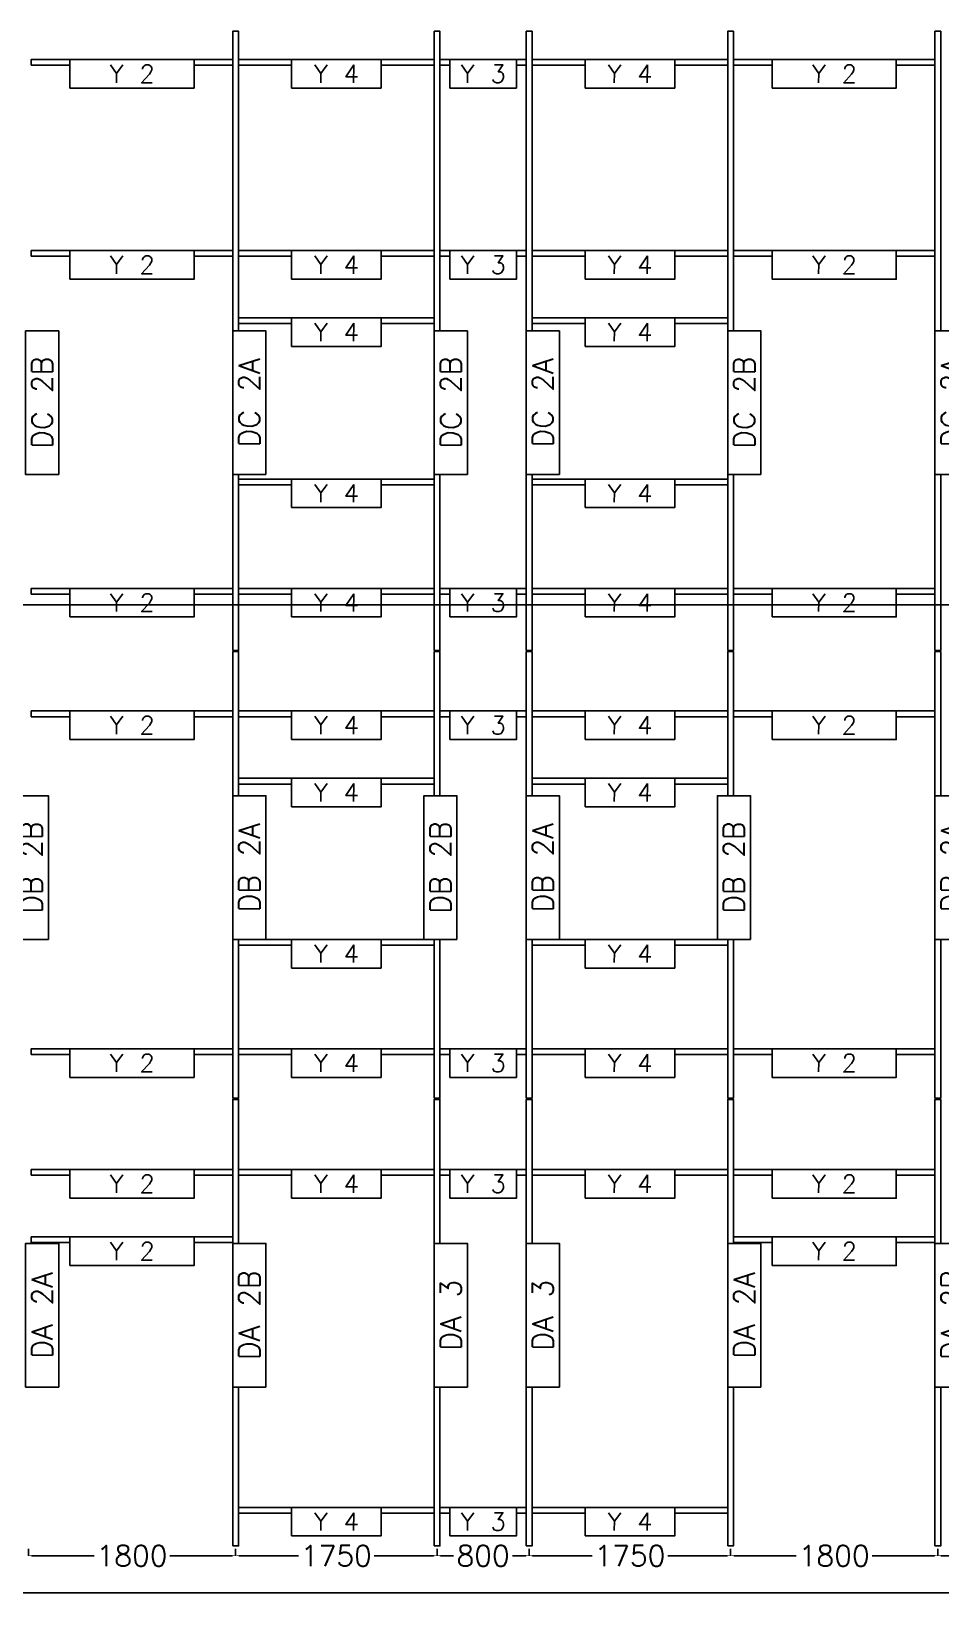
# Model space of a CAD drawing. Header units: millimetres. Extents: x -33420 to 34864, y -1491 to 37154.
# Drawn here: x -10519 to -2619, y 5945 to 19546 of the extents above; entities that cross this region are included whole.
import ezdxf

# ---------------------------------------------------------------- set-up
doc = ezdxf.new("R2010")
doc.units = ezdxf.units.MM
doc.layers.add('- ÖLÇÜ', color=7, linetype='Continuous', lineweight=9)
for name, color, linetype in [('--- KODLAMA', 7, 'Continuous'), ('--- PROF. DÜŞEY', 7, 'Continuous'), ('--- PROF. YATAY', 7, 'Continuous')]:
    doc.layers.add(name, color=color, linetype=linetype)
doc.styles.add('RomanS', font='romans.shx')
doc.styles.add('STL', font='txt.shx', dxfattribs={"oblique": 1})
doc.dimstyles.new('KOMP-ÖLÇÜ', dxfattribs={"dimtxt": 50, "dimasz": 30, "dimexe": 0.18, "dimexo": 25, "dimgap": 25, "dimtad": 0, "dimdec": 0, "dimzin": 0, "dimdsep": 46, "dimtxsty": 'RomanS', "dimcen": 0.09, "dimclrt": 256, "dimadec": 0, "dimazin": 0, "dimtfac": 1, "dimtdec": 0, "dimtofl": 0, "dimtmove": 0, "dimatfit": 3, "dimfxl": 1, "dimtolj": 1, "dimtzin": 0, "dimarcsym": 0})

# ---------------------------------------------------------------- blocks, each defined once
blk = doc.blocks.new('*D30')
at = {"layer": '- ÖLÇÜ', "color": 0, "linetype": 'Continuous', "lineweight": -2, "transparency": 16777216}
for p, q in [((-10544, 6361), (-10544, 6300)), ((-10514, 6301), (-9973, 6301)), ((-8774, 6301), (-9315, 6301)), ((-8744, 6361), (-8744, 6300))]:
    blk.add_line(p, q, dxfattribs=at)
at = {"layer": '- ÖLÇÜ', "color": 0, "linetype": 'Continuous', "transparency": 16777216}
for points in [[(-10514, 6306), (-10514, 6296), (-10544, 6301)], [(-8774, 6306), (-8774, 6296), (-8744, 6301)]]:
    blk.add_solid(points, dxfattribs=at)
at = {"layer": 'Defpoints', "color": 0, "linetype": 'Continuous', "transparency": 16777216}
for p in [(-10544, 6386), (-8744, 6386), (-8744, 6301)]:
    blk.add_point(p, dxfattribs=at)
at = {"layer": '- ÖLÇÜ', "linetype": 'Continuous', "transparency": 16777216, "insert": (-9644, 6301), "char_height": 180, "attachment_point": 5, "style": 'RomanS'}
blk.add_mtext('\\A1;1800', dxfattribs=at)
blk = doc.blocks.new('*D31')
at = {"layer": '- ÖLÇÜ', "color": 0, "linetype": 'Continuous', "lineweight": -2, "transparency": 16777216}
for p, q in [((-8744, 6361), (-8744, 6300)), ((-8714, 6301), (-8198, 6301)), ((-7024, 6301), (-7540, 6301)), ((-6994, 6361), (-6994, 6300))]:
    blk.add_line(p, q, dxfattribs=at)
at = {"layer": '- ÖLÇÜ', "color": 0, "linetype": 'Continuous', "transparency": 16777216}
for points in [[(-8714, 6306), (-8714, 6296), (-8744, 6301)], [(-7024, 6306), (-7024, 6296), (-6994, 6301)]]:
    blk.add_solid(points, dxfattribs=at)
at = {"layer": 'Defpoints', "color": 0, "linetype": 'Continuous', "transparency": 16777216}
for p in [(-8744, 6386), (-6994, 6386), (-6994, 6301)]:
    blk.add_point(p, dxfattribs=at)
at = {"layer": '- ÖLÇÜ', "linetype": 'Continuous', "transparency": 16777216, "insert": (-7869, 6301), "char_height": 180, "attachment_point": 5, "style": 'RomanS'}
blk.add_mtext('\\A1;1750', dxfattribs=at)
blk = doc.blocks.new('*D32')
at = {"layer": '- ÖLÇÜ', "color": 0, "linetype": 'Continuous', "lineweight": -2, "transparency": 16777216}
for p, q in [((-6994, 6361), (-6994, 6300)), ((-6964, 6301), (-6850, 6301)), ((-6224, 6301), (-6338, 6301)), ((-6194, 6361), (-6194, 6300))]:
    blk.add_line(p, q, dxfattribs=at)
at = {"layer": '- ÖLÇÜ', "color": 0, "linetype": 'Continuous', "transparency": 16777216}
for points in [[(-6964, 6306), (-6964, 6296), (-6994, 6301)], [(-6224, 6306), (-6224, 6296), (-6194, 6301)]]:
    blk.add_solid(points, dxfattribs=at)
at = {"layer": 'Defpoints', "color": 0, "linetype": 'Continuous', "transparency": 16777216}
for p in [(-6994, 6386), (-6194, 6386), (-6194, 6301)]:
    blk.add_point(p, dxfattribs=at)
at = {"layer": '- ÖLÇÜ', "linetype": 'Continuous', "transparency": 16777216, "insert": (-6594, 6301), "char_height": 180, "attachment_point": 5, "style": 'RomanS'}
blk.add_mtext('\\A1;800', dxfattribs=at)
blk = doc.blocks.new('*D33')
at = {"layer": '- ÖLÇÜ', "color": 0, "linetype": 'Continuous', "lineweight": -2, "transparency": 16777216}
for p, q in [((-6194, 6361), (-6194, 6300)), ((-6164, 6301), (-5648, 6301)), ((-4474, 6301), (-4990, 6301)), ((-4444, 6361), (-4444, 6300))]:
    blk.add_line(p, q, dxfattribs=at)
at = {"layer": '- ÖLÇÜ', "color": 0, "linetype": 'Continuous', "transparency": 16777216}
for points in [[(-6164, 6306), (-6164, 6296), (-6194, 6301)], [(-4474, 6306), (-4474, 6296), (-4444, 6301)]]:
    blk.add_solid(points, dxfattribs=at)
at = {"layer": 'Defpoints', "color": 0, "linetype": 'Continuous', "transparency": 16777216}
for p in [(-6194, 6386), (-4444, 6386), (-4444, 6301)]:
    blk.add_point(p, dxfattribs=at)
at = {"layer": '- ÖLÇÜ', "linetype": 'Continuous', "transparency": 16777216, "insert": (-5319, 6301), "char_height": 180, "attachment_point": 5, "style": 'RomanS'}
blk.add_mtext('\\A1;1750', dxfattribs=at)
blk = doc.blocks.new('*D34')
at = {"layer": '- ÖLÇÜ', "color": 0, "linetype": 'Continuous', "lineweight": -2, "transparency": 16777216}
for p, q in [((-4444, 6361), (-4444, 6300)), ((-4414, 6301), (-3873, 6301)), ((-2674, 6301), (-3215, 6301)), ((-2644, 6361), (-2644, 6300))]:
    blk.add_line(p, q, dxfattribs=at)
at = {"layer": '- ÖLÇÜ', "color": 0, "linetype": 'Continuous', "transparency": 16777216}
for points in [[(-4414, 6306), (-4414, 6296), (-4444, 6301)], [(-2674, 6306), (-2674, 6296), (-2644, 6301)]]:
    blk.add_solid(points, dxfattribs=at)
at = {"layer": 'Defpoints', "color": 0, "linetype": 'Continuous', "transparency": 16777216}
for p in [(-4444, 6386), (-2644, 6386), (-2644, 6301)]:
    blk.add_point(p, dxfattribs=at)
at = {"layer": '- ÖLÇÜ', "linetype": 'Continuous', "transparency": 16777216, "insert": (-3544, 6301), "char_height": 180, "attachment_point": 5, "style": 'RomanS'}
blk.add_mtext('\\A1;1800', dxfattribs=at)
blk = doc.blocks.new('*D35')
at = {"layer": '- ÖLÇÜ', "color": 0, "linetype": 'Continuous', "lineweight": -2, "transparency": 16777216}
for p, q in [((-2644, 6361), (-2644, 6300)), ((-2614, 6301), (-2098, 6301)), ((-924, 6301), (-1440, 6301)), ((-894, 6361), (-894, 6300))]:
    blk.add_line(p, q, dxfattribs=at)
at = {"layer": '- ÖLÇÜ', "color": 0, "linetype": 'Continuous', "transparency": 16777216}
for points in [[(-2614, 6306), (-2614, 6296), (-2644, 6301)], [(-924, 6306), (-924, 6296), (-894, 6301)]]:
    blk.add_solid(points, dxfattribs=at)
at = {"layer": 'Defpoints', "color": 0, "linetype": 'Continuous', "transparency": 16777216}
for p in [(-2644, 6386), (-894, 6386), (-894, 6301)]:
    blk.add_point(p, dxfattribs=at)
at = {"layer": '- ÖLÇÜ', "linetype": 'Continuous', "transparency": 16777216, "insert": (-1769, 6301), "char_height": 180, "attachment_point": 5, "style": 'RomanS'}
blk.add_mtext('\\A1;1750', dxfattribs=at)
blk = doc.blocks.new('*D286')
at = {"layer": '- ÖLÇÜ', "color": 0, "linetype": 'Continuous', "lineweight": -2, "transparency": 16777216}
for p, q in [((-18189, 14181), (-18189, 14564)), ((-18159, 14564), (2384, 14564)), ((23201, 14564), (2658, 14564)), ((23231, 14181), (23231, 14564))]:
    blk.add_line(p, q, dxfattribs=at)
at = {"layer": '- ÖLÇÜ', "color": 0, "linetype": 'Continuous', "transparency": 16777216}
for points in [[(-18159, 14569), (-18159, 14559), (-18189, 14564)], [(23201, 14569), (23201, 14559), (23231, 14564)]]:
    blk.add_solid(points, dxfattribs=at)
at = {"layer": 'Defpoints', "color": 0, "linetype": 'Continuous', "transparency": 16777216}
for p in [(23231, 14564), (-18189, 14156), (23231, 14156)]:
    blk.add_point(p, dxfattribs=at)
at = {"layer": '- ÖLÇÜ', "linetype": 'Continuous', "transparency": 16777216, "insert": (2521, 14564), "char_height": 50, "attachment_point": 5, "style": 'RomanS'}
blk.add_mtext('\\A1;41420', dxfattribs=at)
blk = doc.blocks.new('*D292')
at = {"layer": '- ÖLÇÜ', "color": 0, "linetype": 'Continuous', "lineweight": -2, "transparency": 16777216}
for p, q in [((-18239, 6361), (-18239, 5978)), ((23231, 6361), (23231, 5978)), ((-18209, 5978), (2359, 5978)), ((23201, 5978), (2633, 5978))]:
    blk.add_line(p, q, dxfattribs=at)
at = {"layer": '- ÖLÇÜ', "color": 0, "linetype": 'Continuous', "transparency": 16777216}
for points in [[(-18209, 5983), (-18209, 5973), (-18239, 5978)], [(23201, 5983), (23201, 5973), (23231, 5978)]]:
    blk.add_solid(points, dxfattribs=at)
at = {"layer": 'Defpoints', "color": 0, "linetype": 'Continuous', "transparency": 16777216}
for p in [(-18239, 6386), (23231, 6386), (23231, 5978)]:
    blk.add_point(p, dxfattribs=at)
at = {"layer": '- ÖLÇÜ', "linetype": 'Continuous', "transparency": 16777216, "insert": (2496, 5978), "char_height": 50, "attachment_point": 5, "style": 'RomanS'}
blk.add_mtext('\\A1;41470', dxfattribs=at)

msp = doc.modelspace()

# ---------------------------------------------------------------- linework, layer by layer
at = {"layer": '--- PROF. DÜŞEY', "linetype": 'Continuous'}
for points in [[(-8768.94, 14166.15), (-8718.94, 14166.15), (-8718.94, 19546.15), (-8768.94, 19546.15)], [(-7018.94, 14166.15), (-6968.94, 14166.15), (-6968.94, 19546.15), (-7018.94, 19546.15)], [(-6218.94, 14166.15), (-6168.94, 14166.15), (-6168.94, 19546.15), (-6218.94, 19546.15)], [(-4468.94, 14166.15), (-4418.94, 14166.15), (-4418.94, 19546.15), (-4468.94, 19546.15)], [(-2668.94, 14166.15), (-2618.94, 14166.15), (-2618.94, 19546.15), (-2668.94, 19546.15)], [(-8768.94, 10276.15), (-8718.94, 10276.15), (-8718.94, 14156.15), (-8768.94, 14156.15)], [(-7018.94, 10276.15), (-6968.94, 10276.15), (-6968.94, 14156.15), (-7018.94, 14156.15)], [(-6218.94, 10276.15), (-6168.94, 10276.15), (-6168.94, 14156.15), (-6218.94, 14156.15)], [(-4468.94, 10276.15), (-4418.94, 10276.15), (-4418.94, 14156.15), (-4468.94, 14156.15)], [(-2668.94, 10276.15), (-2618.94, 10276.15), (-2618.94, 14156.15), (-2668.94, 14156.15)], [(-8768.94, 6386.15), (-8718.94, 6386.15), (-8718.94, 10266.15), (-8768.94, 10266.15)], [(-7018.94, 6386.15), (-6968.94, 6386.15), (-6968.94, 10266.15), (-7018.94, 10266.15)], [(-6218.94, 6386.15), (-6168.94, 6386.15), (-6168.94, 10266.15), (-6218.94, 10266.15)], [(-4468.94, 6386.15), (-4418.94, 6386.15), (-4418.94, 10266.15), (-4468.94, 10266.15)], [(-2668.94, 6386.15), (-2618.94, 6386.15), (-2618.94, 10266.15), (-2668.94, 10266.15)]]:
    msp.add_lwpolyline(points, close=True, dxfattribs=at)
at = {"layer": '--- PROF. YATAY', "linetype": 'Continuous'}
for points in [[(-10518.94, 19251.2), (-8768.94, 19251.2), (-8768.94, 19301.2), (-10518.94, 19301.2)], [(-8718.94, 19251.2), (-7018.94, 19251.2), (-7018.94, 19301.2), (-8718.94, 19301.2)], [(-6968.94, 19251.2), (-6218.94, 19251.2), (-6218.94, 19301.2), (-6968.94, 19301.2)], [(-6168.94, 19251.2), (-4468.94, 19251.2), (-4468.94, 19301.2), (-6168.94, 19301.2)], [(-4418.94, 19251.2), (-2668.94, 19251.2), (-2668.94, 19301.2), (-4418.94, 19301.2)], [(-10518.94, 17591.2), (-8768.94, 17591.2), (-8768.94, 17641.2), (-10518.94, 17641.2)], [(-8718.94, 17591.2), (-7018.94, 17591.2), (-7018.94, 17641.2), (-8718.94, 17641.2)], [(-6968.94, 17591.2), (-6218.94, 17591.2), (-6218.94, 17641.2), (-6968.94, 17641.2)], [(-6168.94, 17591.2), (-4468.94, 17591.2), (-4468.94, 17641.2), (-6168.94, 17641.2)], [(-4418.94, 17591.2), (-2668.94, 17591.2), (-2668.94, 17641.2), (-4418.94, 17641.2)], [(-8718.94, 17006.2), (-7018.94, 17006.2), (-7018.94, 17056.2), (-8718.94, 17056.2)], [(-6168.94, 17006.2), (-4468.94, 17006.2), (-4468.94, 17056.2), (-6168.94, 17056.2)], [(-8718.94, 15606.2), (-7018.94, 15606.2), (-7018.94, 15656.2), (-8718.94, 15656.2)], [(-6168.94, 15606.2), (-4468.94, 15606.2), (-4468.94, 15656.2), (-6168.94, 15656.2)], [(-10518.94, 14656.25), (-8768.94, 14656.25), (-8768.94, 14706.25), (-10518.94, 14706.25)], [(-8718.94, 14656.25), (-7018.94, 14656.25), (-7018.94, 14706.25), (-8718.94, 14706.25)], [(-6968.94, 14656.25), (-6218.94, 14656.25), (-6218.94, 14706.25), (-6968.94, 14706.25)], [(-6168.94, 14656.25), (-4468.94, 14656.25), (-4468.94, 14706.25), (-6168.94, 14706.25)], [(-4418.94, 14656.25), (-2668.94, 14656.25), (-2668.94, 14706.25), (-4418.94, 14706.25)], [(-10518.94, 13591.2), (-8768.94, 13591.2), (-8768.94, 13641.2), (-10518.94, 13641.2)], [(-8718.94, 13591.2), (-7018.94, 13591.2), (-7018.94, 13641.2), (-8718.94, 13641.2)], [(-6968.94, 13591.2), (-6218.94, 13591.2), (-6218.94, 13641.2), (-6968.94, 13641.2)], [(-6168.94, 13591.2), (-4468.94, 13591.2), (-4468.94, 13641.2), (-6168.94, 13641.2)], [(-4418.94, 13591.2), (-2668.94, 13591.2), (-2668.94, 13641.2), (-4418.94, 13641.2)], [(-8718.94, 13006.2), (-7018.94, 13006.2), (-7018.94, 13056.2), (-8718.94, 13056.2)], [(-6168.94, 13006.2), (-4468.94, 13006.2), (-4468.94, 13056.2), (-6168.94, 13056.2)], [(-8718.94, 11606.2), (-7018.94, 11606.2), (-7018.94, 11656.2), (-8718.94, 11656.2)], [(-6168.94, 11606.2), (-4468.94, 11606.2), (-4468.94, 11656.2), (-6168.94, 11656.2)], [(-10518.94, 10656.25), (-8768.94, 10656.25), (-8768.94, 10706.25), (-10518.94, 10706.25)], [(-8718.94, 10656.25), (-7018.94, 10656.25), (-7018.94, 10706.25), (-8718.94, 10706.25)], [(-6968.94, 10656.25), (-6218.94, 10656.25), (-6218.94, 10706.25), (-6968.94, 10706.25)], [(-6168.94, 10656.25), (-4468.94, 10656.25), (-4468.94, 10706.25), (-6168.94, 10706.25)], [(-4418.94, 10656.25), (-2668.94, 10656.25), (-2668.94, 10706.25), (-4418.94, 10706.25)], [(-10518.94, 9606.2), (-8768.94, 9606.2), (-8768.94, 9656.2), (-10518.94, 9656.2)], [(-8718.94, 9606.2), (-7018.94, 9606.2), (-7018.94, 9656.2), (-8718.94, 9656.2)], [(-6968.94, 9606.2), (-6218.94, 9606.2), (-6218.94, 9656.2), (-6968.94, 9656.2)], [(-6168.94, 9606.2), (-4468.94, 9606.2), (-4468.94, 9656.2), (-6168.94, 9656.2)], [(-4418.94, 9606.2), (-2668.94, 9606.2), (-2668.94, 9656.2), (-4418.94, 9656.2)], [(-10518.94, 9021.2), (-8768.94, 9021.2), (-8768.94, 9071.2), (-10518.94, 9071.2)], [(-4418.94, 9021.2), (-2668.94, 9021.2), (-2668.94, 9071.2), (-4418.94, 9071.2)], [(-8718.94, 6671.2), (-7018.94, 6671.2), (-7018.94, 6721.2), (-8718.94, 6721.2)], [(-6968.94, 6671.2), (-6218.94, 6671.2), (-6218.94, 6721.2), (-6968.94, 6721.2)], [(-6168.94, 6671.2), (-4468.94, 6671.2), (-4468.94, 6721.2), (-6168.94, 6721.2)]]:
    msp.add_lwpolyline(points, close=True, dxfattribs=at)

# ---------------------------------------------------------------- texts
at = {"layer": '--- KODLAMA', "linetype": 'Continuous', "char_height": 180, "width": 1146, "attachment_point": 5, "rotation": 90, "style": 'STL', "bg_fill": 3, "box_fill_scale": 1.3, "bg_fill_color": 256, "bg_fill_transparency": 0}
for s, insert in [('DC 2B', (-10424.94, 16318.58)), ('DB 2B', (-10514.94, 12280.2))]:
    msp.add_mtext(s, dxfattribs=dict(at, insert=insert))

# ---------------------------------------------------------------- dimensions: what is measured, and where the dimension line sits
at = {"layer": '- ÖLÇÜ', "linetype": 'Continuous'}
for base, p1, p2, picture, middle in [((-8743.94, 6300.64), (-10543.94, 6386.15), (-8743.94, 6386.15), '*D30', (-9643.94, 6300.64)), ((-6993.94, 6300.64), (-8743.94, 6386.15), (-6993.94, 6386.15), '*D31', (-7868.94, 6300.64)), ((-6193.94, 6300.64), (-6993.94, 6386.15), (-6193.94, 6386.15), '*D32', (-6593.94, 6300.64)), ((-4443.94, 6300.64), (-6193.94, 6386.15), (-4443.94, 6386.15), '*D33', (-5318.94, 6300.64)), ((-2643.94, 6300.64), (-4443.94, 6386.15), (-2643.94, 6386.15), '*D34', (-3543.94, 6300.64)), ((-893.94, 6300.64), (-2643.94, 6386.15), (-893.94, 6386.15), '*D35', (-1768.94, 6300.64))]:
    dim = msp.add_linear_dim(base=base, p1=p1, p2=p2, angle=180, dimstyle='KOMP-ÖLÇÜ', override={"dimtxt": 180, "dimtmove": 1}, dxfattribs=at)
    dim.commit()
    dim.dimension.update_dxf_attribs({"geometry": picture, "text_midpoint": middle})
dim = msp.add_aligned_dim(p1=(-18238.94, 6386.15), p2=(23231.06, 6386.15), distance=-408.31, dimstyle='KOMP-ÖLÇÜ', dxfattribs=at)
dim.commit()
dim.dimension.update_dxf_attribs({"geometry": '*D292', "text_midpoint": (2496.06, 5977.84)})

# ---------------------------------------------------------------- next in the draw order: linework, layer by layer
at = {"layer": '--- KODLAMA', "linetype": 'Continuous'}
for points in [[(-10280.94, 15694.58), (-10280.94, 16942.58), (-10568.94, 16942.58), (-10568.94, 15694.58)], [(-10370.94, 11656.2), (-10370.94, 12904.2), (-10658.94, 12904.2), (-10658.94, 11656.2)]]:
    msp.add_lwpolyline(points, close=True, dxfattribs=at)

# ---------------------------------------------------------------- next in the draw order: texts
at = {"layer": '--- KODLAMA', "linetype": 'Continuous', "char_height": 155.482, "attachment_point": 5, "style": 'STL', "bg_fill": 3, "box_fill_scale": 1.3, "bg_fill_color": 256, "bg_fill_transparency": 0}
for s, insert, width in [('Y 2', (-9643.94, 19176.81), 989.9051), ('Y 4', (-7869.1, 19176.81), 685.4428), ('Y 3', (-6594.1, 19176.81), 485.4428), ('Y 4', (-5319.1, 19176.81), 685.4428), ('Y 2', (-3543.94, 19176.81), 989.9051), ('Y 2', (-9643.94, 17516.81), 989.9051), ('Y 4', (-7869.1, 17516.81), 685.4428), ('Y 3', (-6594.1, 17516.81), 485.4428), ('Y 4', (-5319.1, 17516.81), 685.4428), ('Y 2', (-3543.94, 17516.81), 989.9051), ('Y 4', (-7869.1, 16931.81), 685.4428), ('Y 4', (-5319.1, 16931.81), 685.4428), ('Y 4', (-7869.1, 15531.81), 685.4428), ('Y 4', (-5319.1, 15531.81), 685.4428), ('Y 2', (-9643.94, 14581.86), 989.9051), ('Y 4', (-7869.1, 14581.86), 685.4428), ('Y 3', (-6594.1, 14581.86), 485.4428), ('Y 4', (-5319.1, 14581.86), 685.4428), ('Y 2', (-3543.94, 14581.86), 989.9051), ('Y 2', (-9643.94, 13516.81), 989.9051), ('Y 4', (-7869.1, 13516.81), 685.4428), ('Y 3', (-6594.1, 13516.81), 485.4428), ('Y 4', (-5319.1, 13516.81), 685.4428), ('Y 2', (-3543.94, 13516.81), 989.9051), ('Y 4', (-7869.1, 12931.81), 685.4428), ('Y 4', (-5319.1, 12931.81), 685.4428), ('Y 4', (-7869.1, 11531.81), 685.4428), ('Y 4', (-5319.1, 11531.81), 685.4428), ('Y 2', (-9643.94, 10581.86), 989.9051), ('Y 4', (-7869.1, 10581.86), 685.4428), ('Y 3', (-6594.1, 10581.86), 485.4428), ('Y 4', (-5319.1, 10581.86), 685.4428), ('Y 2', (-3543.94, 10581.86), 989.9051), ('Y 2', (-9643.94, 9531.81), 989.9051), ('Y 4', (-7869.1, 9531.81), 685.4428), ('Y 3', (-6594.1, 9531.81), 485.4428), ('Y 4', (-5319.1, 9531.81), 685.4428), ('Y 2', (-3543.94, 9531.81), 989.9051), ('Y 2', (-9643.94, 8946.81), 989.9051), ('Y 2', (-3543.94, 8946.81), 989.9051), ('Y 4', (-7869.1, 6596.81), 685.4428), ('Y 3', (-6594.1, 6596.81), 485.4428), ('Y 4', (-5319.1, 6596.81), 685.4428)]:
    msp.add_mtext(s, dxfattribs=dict(at, insert=insert, width=width))
at = {"layer": '--- KODLAMA', "linetype": 'Continuous', "char_height": 180, "width": 1146, "attachment_point": 5, "rotation": 90, "style": 'STL', "bg_fill": 3, "box_fill_scale": 1.3, "bg_fill_color": 256, "bg_fill_transparency": 0}
for s, insert in [('DC 2A', (-8624.94, 16318.58)), ('DC 2B', (-6874.94, 16318.58)), ('DC 2A', (-6074.94, 16318.58)), ('DC 2B', (-4324.94, 16318.58)), ('DC 2A', (-2524.94, 16318.58)), ('DB 2A', (-8624.94, 12280.2)), ('DB 2B', (-6964.94, 12280.2)), ('DB 2A', (-6074.94, 12280.2)), ('DB 2B', (-4414.94, 12280.2)), ('DB 2A', (-2524.94, 12280.2)), ('DA 2A', (-10424.94, 8390.2)), ('DA 2B', (-8624.94, 8390.2)), ('DA 3', (-6874.94, 8390.2)), ('DA 3', (-6074.94, 8390.2)), ('DA 2A', (-4324.94, 8390.2)), ('DA 2B', (-2524.94, 8390.2))]:
    msp.add_mtext(s, dxfattribs=dict(at, insert=insert))

# ---------------------------------------------------------------- next in the draw order: linework, layer by layer
at = {"layer": '--- KODLAMA', "linetype": 'Continuous'}
for points in [[(-10182.95, 19052.42), (-9104.94, 19052.42), (-9104.94, 19301.2), (-10182.95, 19301.2)], [(-8257.95, 19052.42), (-7479.94, 19052.42), (-7479.94, 19301.2), (-8257.95, 19301.2)], [(-6882.95, 19052.42), (-6304.94, 19052.42), (-6304.94, 19301.2), (-6882.95, 19301.2)], [(-5707.95, 19052.42), (-4929.94, 19052.42), (-4929.94, 19301.2), (-5707.95, 19301.2)], [(-4082.95, 19052.42), (-3004.94, 19052.42), (-3004.94, 19301.2), (-4082.95, 19301.2)], [(-10182.95, 17392.42), (-9104.94, 17392.42), (-9104.94, 17641.2), (-10182.95, 17641.2)], [(-8257.95, 17392.42), (-7479.94, 17392.42), (-7479.94, 17641.2), (-8257.95, 17641.2)], [(-6882.95, 17392.42), (-6304.94, 17392.42), (-6304.94, 17641.2), (-6882.95, 17641.2)], [(-5707.95, 17392.42), (-4929.94, 17392.42), (-4929.94, 17641.2), (-5707.95, 17641.2)], [(-4082.95, 17392.42), (-3004.94, 17392.42), (-3004.94, 17641.2), (-4082.95, 17641.2)], [(-8257.95, 16807.42), (-7479.94, 16807.42), (-7479.94, 17056.2), (-8257.95, 17056.2)], [(-5707.95, 16807.42), (-4929.94, 16807.42), (-4929.94, 17056.2), (-5707.95, 17056.2)], [(-8480.94, 15694.58), (-8480.94, 16942.58), (-8768.94, 16942.58), (-8768.94, 15694.58)], [(-6730.94, 15694.58), (-6730.94, 16942.58), (-7018.94, 16942.58), (-7018.94, 15694.58)], [(-5930.94, 15694.58), (-5930.94, 16942.58), (-6218.94, 16942.58), (-6218.94, 15694.58)], [(-4180.94, 15694.58), (-4180.94, 16942.58), (-4468.94, 16942.58), (-4468.94, 15694.58)], [(-2380.94, 15694.58), (-2380.94, 16942.58), (-2668.94, 16942.58), (-2668.94, 15694.58)], [(-8257.95, 15407.42), (-7479.94, 15407.42), (-7479.94, 15656.2), (-8257.95, 15656.2)], [(-5707.95, 15407.42), (-4929.94, 15407.42), (-4929.94, 15656.2), (-5707.95, 15656.2)], [(-10182.95, 14457.48), (-9104.94, 14457.48), (-9104.94, 14706.25), (-10182.95, 14706.25)], [(-8257.95, 14457.48), (-7479.94, 14457.48), (-7479.94, 14706.25), (-8257.95, 14706.25)], [(-6882.95, 14457.48), (-6304.94, 14457.48), (-6304.94, 14706.25), (-6882.95, 14706.25)], [(-5707.95, 14457.48), (-4929.94, 14457.48), (-4929.94, 14706.25), (-5707.95, 14706.25)], [(-4082.95, 14457.48), (-3004.94, 14457.48), (-3004.94, 14706.25), (-4082.95, 14706.25)], [(-10182.95, 13392.42), (-9104.94, 13392.42), (-9104.94, 13641.2), (-10182.95, 13641.2)], [(-8257.95, 13392.42), (-7479.94, 13392.42), (-7479.94, 13641.2), (-8257.95, 13641.2)], [(-6882.95, 13392.42), (-6304.94, 13392.42), (-6304.94, 13641.2), (-6882.95, 13641.2)], [(-5707.95, 13392.42), (-4929.94, 13392.42), (-4929.94, 13641.2), (-5707.95, 13641.2)], [(-4082.95, 13392.42), (-3004.94, 13392.42), (-3004.94, 13641.2), (-4082.95, 13641.2)], [(-8257.95, 12807.42), (-7479.94, 12807.42), (-7479.94, 13056.2), (-8257.95, 13056.2)], [(-5707.95, 12807.42), (-4929.94, 12807.42), (-4929.94, 13056.2), (-5707.95, 13056.2)], [(-8480.94, 11656.2), (-8480.94, 12904.2), (-8768.94, 12904.2), (-8768.94, 11656.2)], [(-6820.94, 11656.2), (-6820.94, 12904.2), (-7108.94, 12904.2), (-7108.94, 11656.2)], [(-5930.94, 11656.2), (-5930.94, 12904.2), (-6218.94, 12904.2), (-6218.94, 11656.2)], [(-4270.94, 11656.2), (-4270.94, 12904.2), (-4558.94, 12904.2), (-4558.94, 11656.2)], [(-2380.94, 11656.2), (-2380.94, 12904.2), (-2668.94, 12904.2), (-2668.94, 11656.2)], [(-8257.95, 11407.42), (-7479.94, 11407.42), (-7479.94, 11656.2), (-8257.95, 11656.2)], [(-5707.95, 11407.42), (-4929.94, 11407.42), (-4929.94, 11656.2), (-5707.95, 11656.2)], [(-10182.95, 10457.48), (-9104.94, 10457.48), (-9104.94, 10706.25), (-10182.95, 10706.25)], [(-8257.95, 10457.48), (-7479.94, 10457.48), (-7479.94, 10706.25), (-8257.95, 10706.25)], [(-6882.95, 10457.48), (-6304.94, 10457.48), (-6304.94, 10706.25), (-6882.95, 10706.25)], [(-5707.95, 10457.48), (-4929.94, 10457.48), (-4929.94, 10706.25), (-5707.95, 10706.25)], [(-4082.95, 10457.48), (-3004.94, 10457.48), (-3004.94, 10706.25), (-4082.95, 10706.25)], [(-10182.95, 9407.42), (-9104.94, 9407.42), (-9104.94, 9656.2), (-10182.95, 9656.2)], [(-8257.95, 9407.42), (-7479.94, 9407.42), (-7479.94, 9656.2), (-8257.95, 9656.2)], [(-6882.95, 9407.42), (-6304.94, 9407.42), (-6304.94, 9656.2), (-6882.95, 9656.2)], [(-5707.95, 9407.42), (-4929.94, 9407.42), (-4929.94, 9656.2), (-5707.95, 9656.2)], [(-4082.95, 9407.42), (-3004.94, 9407.42), (-3004.94, 9656.2), (-4082.95, 9656.2)], [(-10280.94, 7766.2), (-10280.94, 9014.2), (-10568.94, 9014.2), (-10568.94, 7766.2)], [(-10182.95, 8822.43), (-9104.94, 8822.43), (-9104.94, 9071.2), (-10182.95, 9071.2)], [(-8480.94, 7766.2), (-8480.94, 9014.2), (-8768.94, 9014.2), (-8768.94, 7766.2)], [(-6730.94, 7766.2), (-6730.94, 9014.2), (-7018.94, 9014.2), (-7018.94, 7766.2)], [(-5930.94, 7766.2), (-5930.94, 9014.2), (-6218.94, 9014.2), (-6218.94, 7766.2)], [(-4180.94, 7766.2), (-4180.94, 9014.2), (-4468.94, 9014.2), (-4468.94, 7766.2)], [(-4082.95, 8822.43), (-3004.94, 8822.43), (-3004.94, 9071.2), (-4082.95, 9071.2)], [(-2380.94, 7766.2), (-2380.94, 9014.2), (-2668.94, 9014.2), (-2668.94, 7766.2)], [(-8257.95, 6472.43), (-7479.94, 6472.43), (-7479.94, 6721.2), (-8257.95, 6721.2)], [(-6882.95, 6472.43), (-6304.94, 6472.43), (-6304.94, 6721.2), (-6882.95, 6721.2)], [(-5707.95, 6472.43), (-4929.94, 6472.43), (-4929.94, 6721.2), (-5707.95, 6721.2)]]:
    msp.add_lwpolyline(points, close=True, dxfattribs=at)

# ---------------------------------------------------------------- next in the draw order: dimensions: what is measured, and where the dimension line sits
at = {"layer": '- ÖLÇÜ', "linetype": 'Continuous'}
dim = msp.add_aligned_dim(p1=(-18188.94, 14156.15), p2=(23231.06, 14156.15), distance=408.05, dimstyle='KOMP-ÖLÇÜ', dxfattribs=at)
dim.commit()
dim.dimension.update_dxf_attribs({"geometry": '*D286', "text_midpoint": (2521.06, 14564.2)})

doc.saveas('drawing.dxf')
